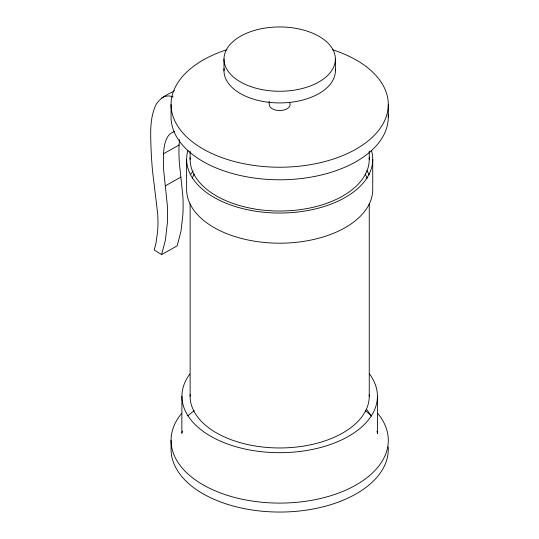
<?xml version="1.0" encoding="UTF-8"?>
<svg xmlns="http://www.w3.org/2000/svg" width="539" height="539" viewBox="0 0 539 539"><rect width="100%" height="100%" fill="white"/><g stroke="black" fill="none" stroke-linecap="round" stroke-linejoin="round"><path stroke-width="0.81" d="M174.474 90.842C166.605 94.992 157.294 98.913 154.504 108.238C151.654 115.804 150.779 123.93 150.698 131.967A397.014 220.66 61.8 0 0 152.571 171.355L157.691 213.868A129.906 72.206 61.8 0 1 157.617 231.339L155.993 243.089L154.194 250.008L161.592 254.603L165.385 240.165L167.319 223.395A176.172 97.916 61.8 0 0 167.312 205.015L163.768 171.301A159.093 88.423 61.8 0 1 163.499 153.77C164.125 145.779 165.332 134.238 174.441 131.604M161.592 254.603L177.156 245.858L180.949 231.42L182.883 214.65A176.172 97.916 61.8 0 0 182.876 196.27L179.332 162.549A159.093 88.423 61.8 0 1 179.069 145.025L179.595 139.547M181.838 433.578L181.933 396.253M182.02 432.763L182.391 431.139M190.732 174.259L193.063 171.011M163.499 153.77L179.069 145.025M165.358 185.834L180.929 177.088M161.734 97.997C165.062 95.726 169.529 95.228 173.16 97.04M366.581 409.37L371.297 415.953M376.97 431.139L377.529 433.578L377.428 396.253M388.302 104.519L388.302 117.071M372.739 159.315L372.739 189.465A93.058 53.725 0 0 1 279.68 243.19A93.058 53.725 0 0 1 186.629 189.465L186.629 159.315M369.249 151.021L369.249 159.315M369.249 203.755L369.249 396.253M335.379 59.108A55.699 32.158 0 0 1 251.834 86.954A55.699 32.158 0 0 1 251.834 31.255A55.699 32.158 0 0 1 335.379 59.108L335.379 70.771M269.217 101.224L269.217 104.519A10.463 6.037 0 0 0 281.048 110.508A10.463 6.037 0 0 0 289.787 102.956M223.988 59.108L223.988 70.771M190.119 151.021L190.119 159.315M190.119 203.755L190.119 396.253M171.058 104.519L171.058 117.071A108.622 62.713 0 0 0 281.803 179.77A108.622 62.713 0 0 0 388.221 114.625M171.058 440.383L171.058 449.337A108.622 62.713 0 0 0 281.803 512.037A108.622 62.713 0 0 0 388.221 446.892M332.462 49.709A108.622 62.713 0 0 1 363.266 144.567A108.622 62.713 0 0 1 196.095 144.567A108.622 62.713 0 0 1 226.906 49.709M369.208 394.676A89.568 51.71 0 0 1 279.68 447.963A89.568 51.71 0 0 1 190.159 394.676M192.194 178.389A89.568 51.71 0 0 1 194.195 174.043M365.172 174.043A89.568 51.71 0 0 1 367.167 178.389M187.862 415.839A108.622 62.713 0 0 1 194.181 410.657M365.186 410.657A108.622 62.713 0 0 1 371.506 415.839M377.765 413.433A108.622 62.713 0 0 1 279.68 503.096A108.622 62.713 0 0 1 181.603 413.433M369.491 373.972A97.748 56.433 0 0 1 279.68 452.686A97.748 56.433 0 0 1 189.876 373.972M369.208 157.732A89.568 51.71 0 0 1 279.68 211.025A89.568 51.71 0 0 1 190.159 157.732M366.837 170.641A93.058 53.725 0 0 1 369.228 174.852M335.319 69.248A55.699 32.158 0 0 1 279.02 102.922A55.699 32.158 0 0 1 224.13 68.487M371.405 150.246A93.058 53.725 0 0 1 279.68 213.04A93.058 53.725 0 0 1 187.963 150.246"/></g></svg>
